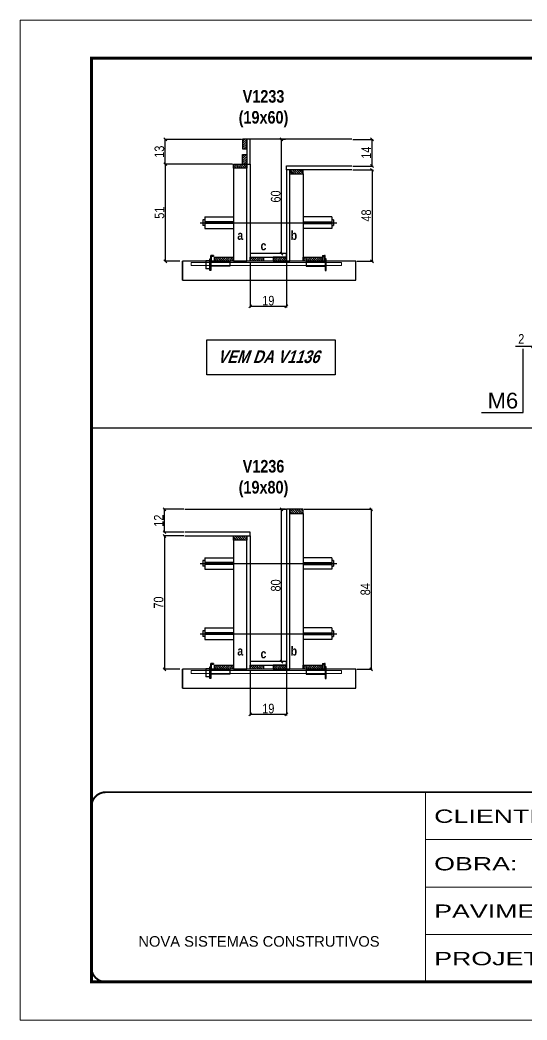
# Model space of a CAD drawing. Extents: x 3309 to 9563, y -2522 to 14608.
# Drawn here: x 4908 to 5440, y 6666 to 7716 of the extents above; entities that cross this region are included whole.
import ezdxf

# ---------------------------------------------------------------- set-up
doc = ezdxf.new("R2010")
doc.units = 0
for name, pattern in [('CONTINUO', [0]), ('DASHED', [0.75, 0.5, -0.25]), ('HIDDEN', [0.375, 0.25, -0.125])]:
    doc.linetypes.add(name, pattern=pattern)
for name, color, linetype in [('barrote', 251, 'Continuous'), ('COTA', 241, 'Continuous'), ('detalhes', 4, 'Continuous'), ('NOMENCLATURA', 7, 'Continuous'), ('Painéis', 200, 'Continuous'), ('presilha', 1, 'Continuous'), ('SARR_2.2x10', 60, 'Continuous'), ('SARR_2.2x7', 40, 'Continuous'), ('SARR_3.5x7', 81, 'Continuous'), ('TENSOR', 3, 'Continuous')]:
    doc.layers.add(name, color=color, linetype=linetype)
for name, color, linetype, lineweight in [('CONCRETO', 251, 'Continuous', 25), ('Folhas', 255, 'Continuous', 9), ('SARRAFO DE PRESSAO', 251, 'DASHED', 9), ('SCO-___-LAJ', 2, 'Continuous', 0)]:
    doc.layers.add(name, color=color, linetype=linetype, lineweight=lineweight)
doc.styles.add('ARIAL', font='arial.ttf')
doc.styles.add('COTA TECNICA', font='techl___.ttf', dxfattribs={"height": 10})
doc.styles.add('COTA TECNICA 2X', font='techl___.ttf', dxfattribs={"height": 10})
doc.styles.get("Standard").update_dxf_attribs({"font": 'arial.ttf'})
doc.styles.add('TECNICA', font='techb___.ttf', dxfattribs={"height": 10})
doc.styles.add('Tecnologia', font='')
doc.styles.get('Tecnologia').set_extended_font_data('Forgotten Futurist')
doc.dimstyles.new('PAINEL', dxfattribs={"dimtxt": 10, "dimasz": 3, "dimexe": 3, "dimexo": 3, "dimgap": 3, "dimtad": 1, "dimdec": 1, "dimzin": 12, "dimdsep": 46, "dimtxsty": 'COTA TECNICA', "dimblk1": 'OBLIQUE', "dimblk2": 'OBLIQUE', "dimsah": 1, "dimcen": 0.9, "dimclrd": 4, "dimclre": 4, "dimclrt": 240, "dimadec": 1, "dimazin": 3, "dimtfac": 1, "dimtdec": 1, "dimtmove": 0, "dimatfit": 3, "dimfxl": 1, "dimtolj": 1, "dimtzin": 12, "dimarcsym": 0})
doc.dimstyles.new('SECAO', dxfattribs={"dimscale": 0.333333, "dimtxt": 5, "dimasz": 9, "dimexe": 3, "dimexo": 3, "dimgap": 3, "dimtad": 1, "dimdec": 1, "dimlfac": 0.5, "dimzin": 12, "dimdsep": 46, "dimtxsty": 'COTA TECNICA 2X', "dimblk1": 'OBLIQUE', "dimblk2": 'OBLIQUE', "dimsah": 1, "dimcen": 0.9, "dimclrd": 4, "dimclre": 4, "dimclrt": 240, "dimadec": 1, "dimazin": 3, "dimtfac": 1, "dimtdec": 1, "dimtmove": 0, "dimatfit": 3, "dimfxl": 1, "dimtolj": 1, "dimtzin": 12, "dimarcsym": 0})
pattern_1 = [(135, (38384.996, -116049.0389), (-1.122532015, -1.122532015), [])]
pattern_2 = [(225, (128658.027, 40685.4694), (1.122532015, -1.122532015), [])]
pattern_3 = [(135, (38384.996, -116477.4325), (-1.122532015, -1.122532015), [])]

# ---------------------------------------------------------------- blocks, each defined once
blk = doc.blocks.new('9999999999')
at = {"color": 30, "linetype": 'CONTINUO'}
for p, q in [((98564.6, 34230.2), (98564.6, 34429.4)), ((98564.6, 34379.6), (99584, 34379.6)), ((98564.6, 34329.8), (99488, 34329.8)), ((98564.6, 34280), (99488, 34280))]:
    blk.add_line(p, q, dxfattribs=at)
at = {"color": 30, "linetype": 'CONTINUO', "const_width": 2}
blk.add_lwpolyline([(99584, 34230.2), (99584, 34414.4, 0.414214), (99569, 34429.4), (98229, 34429.4, 0.414214), (98214, 34414.4), (98214, 34245.2, 0.414214), (98229, 34230.2), (99584, 34230.2)], format="xyb", dxfattribs=at)
at = {"layer": 'Folhas'}
blk.add_lwpolyline([(98139, 34190.2), (99624, 34190.2), (99624, 35240.2), (98139, 35240.2)], close=True, dxfattribs=at)
at = {"layer": 'Folhas', "color": 30, "const_width": 3}
blk.add_lwpolyline([(98214, 34230.2), (99584, 34230.2), (99584, 35200.2), (98214, 35200.2)], close=True, dxfattribs=at)
at = {"color": 7, "linetype": 'Continuous', "ltscale": 5, "style": 'ARIAL'}
blk.add_text('NOVA SISTEMAS CONSTRUTIVOS', height=11.059, dxfattribs=at).set_placement((98263.2, 34267.2))
at = {"layer": 'Folhas', "color": 7, "style": 'Tecnologia', "width": 1.5}
for s, p in [('CLIENTE:', (98573.7, 34397.2)), ('OBRA:', (98573.7, 34347.3)), ('PAVIMENTO:', (98573.7, 34297.5)), ('PROJETO:', (98573.7, 34247.7))]:
    blk.add_text(s, height=14, dxfattribs=at).set_placement(p)
blk = doc.blocks.new('_Oblique')
at = {"color": 0, "linetype": 'ByBlock', "lineweight": -2}
blk.add_line((-0.5, -0.5), (0.5, 0.5), dxfattribs=at)
blk = doc.blocks.new('*D2695')
at = {"layer": 'COTA', "color": 4, "lineweight": -2, "transparency": 16777216}
for p, q in [((5149.5, 7462.1), (5149.5, 7414.7)), ((5187.5, 7462.1), (5187.5, 7414.7)), ((5187.5, 7415.7), (5149.5, 7415.7))]:
    blk.add_line(p, q, dxfattribs=at)
at = {"layer": 'Defpoints', "color": 0, "transparency": 16777216}
for p in [(5149.5, 7463.1), (5187.5, 7463.1), (5149.5, 7415.7)]:
    blk.add_point(p, dxfattribs=at)
at = {"layer": 'COTA', "color": 4, "lineweight": -2, "transparency": 16777216, "xscale": 3, "yscale": 3, "zscale": 3, "rotation": 180}
blk.add_blockref('_Oblique', (5149.5, 7415.7), dxfattribs=at)
at = {"layer": 'COTA', "color": 4, "lineweight": -2, "transparency": 16777216, "xscale": 3, "yscale": 3, "zscale": 3}
blk.add_blockref('_Oblique', (5187.5, 7415.7), dxfattribs=at)
at = {"layer": 'COTA', "color": 240, "transparency": 16777216, "insert": (5168.5, 7421.7), "char_height": 10, "attachment_point": 5, "style": 'COTA TECNICA 2X'}
blk.add_mtext('\\A1;19', dxfattribs=at)
blk = doc.blocks.new('PRESILHA METÁLICA 1')
at = {"layer": 'presilha'}
for p, q in [((7.5, 10.6), (7.5, 19.9)), ((12, 21), (8.6, 21)), ((9, 11.6), (9, 18.9)), ((12, 19.5), (9.6, 19.5)), ((12, 21), (12, 19.5)), ((0, 13), (6, 13)), ((0, 13), (0, 0)), ((6, 0), (0, 0)), ((6, 15.5), (7.5, 15.5)), ((6, -2.5), (6, 15.5)), ((6, 13), (6, 0)), ((7.5, 15.5), (7.5, -2.5)), ((37.5, 4.1), (7.5, 4.1)), ((37.5, 11), (9.6, 11)), ((37.5, 11), (37.5, 4.1)), ((7.5, -2.5), (6, -2.5))]:
    blk.add_line(p, q, dxfattribs=at)
for centre, radius, start, end in [((8.6, 19.9), 1.14, 90, 180), ((9.6, 18.9), 0.57, 90, 180), ((9.6, 11.6), 0.57, 180, 270)]:
    blk.add_arc(centre, radius, start, end, dxfattribs=at)
blk = doc.blocks.new('PRESILHA METÁLICA 2')
at = {"layer": 'presilha'}
for p, q in [((-5.2, 23.5), (-5.2, 22)), ((-5.2, 23.5), (-1.9, 23.5)), ((-5.2, 22), (-2.8, 22)), ((-2.2, 14.1), (-2.2, 21.4)), ((0.8, 18), (-0.8, 18)), ((-0.8, 18), (-0.8, 0)), ((-0.8, 14.6), (-0.8, 22.4)), ((0.8, 0), (0.8, 18)), ((-30.8, 13.5), (-30.8, 6.6)), ((-30.8, 13.5), (-2.8, 13.5)), ((-30.8, 6.6), (-0.8, 6.6)), ((-0.8, 0), (0.8, 0))]:
    blk.add_line(p, q, dxfattribs=at)
for centre, radius, start, end in [((-2.8, 21.4), 0.57, 0, 90), ((-1.9, 22.4), 1.14, 0, 90), ((-2.8, 14.1), 0.57, 270, 0)]:
    blk.add_arc(centre, radius, start, end, dxfattribs=at)
blk = doc.blocks.new('*D2696')
at = {"layer": 'COTA', "color": 4, "lineweight": -2, "transparency": 16777216}
for p, q in [((5130.9, 7565.1), (5059.4, 7565.1)), ((5060.4, 7565.1), (5060.4, 7463.1)), ((5075.6, 7463.1), (5059.4, 7463.1))]:
    blk.add_line(p, q, dxfattribs=at)
at = {"layer": 'Defpoints', "color": 0, "transparency": 16777216}
for p in [(5131.9, 7565.1), (5060.4, 7463.1), (5076.6, 7463.1)]:
    blk.add_point(p, dxfattribs=at)
at = {"layer": 'COTA', "color": 4, "lineweight": -2, "transparency": 16777216, "xscale": 3, "yscale": 3, "zscale": 3}
for p, rotation in [((5060.4, 7565.1), 90), ((5060.4, 7463.1), 270)]:
    blk.add_blockref('_Oblique', p, dxfattribs=dict(at, rotation=rotation))
at = {"layer": 'COTA', "color": 240, "transparency": 16777216, "insert": (5054.3, 7514.1), "char_height": 10, "attachment_point": 5, "rotation": 90, "style": 'COTA TECNICA 2X'}
blk.add_mtext('\\A1;51', dxfattribs=at)
blk = doc.blocks.new('*D2697')
at = {"layer": 'COTA', "color": 4, "lineweight": -2, "transparency": 16777216}
for p, q in [((5257.2, 7559.1), (5278.4, 7559.1)), ((5277.4, 7559.1), (5277.4, 7463.1)), ((5261.3, 7463.1), (5278.4, 7463.1))]:
    blk.add_line(p, q, dxfattribs=at)
at = {"layer": 'Defpoints', "color": 0, "transparency": 16777216}
for p in [(5256.2, 7559.1), (5260.3, 7463.1), (5277.4, 7463.1)]:
    blk.add_point(p, dxfattribs=at)
at = {"layer": 'COTA', "color": 4, "lineweight": -2, "transparency": 16777216, "xscale": 3, "yscale": 3, "zscale": 3}
for p, rotation in [((5277.4, 7559.1), 90), ((5277.4, 7463.1), 270)]:
    blk.add_blockref('_Oblique', p, dxfattribs=dict(at, rotation=rotation))
at = {"layer": 'COTA', "color": 240, "transparency": 16777216, "insert": (5271.3, 7511.1), "char_height": 10, "attachment_point": 5, "rotation": 90, "style": 'COTA TECNICA 2X'}
blk.add_mtext('\\A1;48', dxfattribs=at)
blk = doc.blocks.new('*D2698')
at = {"layer": 'COTA', "color": 4, "lineweight": -2, "transparency": 16777216}
for p, q in [((5186.5, 7591.1), (5181.4, 7591.1)), ((5182.4, 7471.1), (5182.4, 7591.1)), ((5186.5, 7471.1), (5181.4, 7471.1))]:
    blk.add_line(p, q, dxfattribs=at)
at = {"layer": 'Defpoints', "color": 0, "transparency": 16777216}
for p in [(5182.4, 7591.1), (5187.5, 7591.1), (5187.5, 7471.1)]:
    blk.add_point(p, dxfattribs=at)
at = {"layer": 'COTA', "color": 4, "lineweight": -2, "transparency": 16777216, "xscale": 3, "yscale": 3, "zscale": 3}
for p, rotation in [((5182.4, 7591.1), 90), ((5182.4, 7471.1), 270)]:
    blk.add_blockref('_Oblique', p, dxfattribs=dict(at, rotation=rotation))
at = {"layer": 'COTA', "color": 240, "transparency": 16777216, "insert": (5176.3, 7531.1), "char_height": 10, "attachment_point": 5, "rotation": 90, "style": 'COTA TECNICA 2X'}
blk.add_mtext('\\A1;60', dxfattribs=at)
blk = doc.blocks.new('*D2699')
at = {"layer": 'COTA', "color": 4, "lineweight": -2, "transparency": 16777216}
for p, q in [((5257.2, 7591.1), (5278.4, 7591.1)), ((5277.4, 7563.1), (5277.4, 7591.1)), ((5257.2, 7563.1), (5278.4, 7563.1))]:
    blk.add_line(p, q, dxfattribs=at)
at = {"layer": 'Defpoints', "color": 0, "transparency": 16777216}
for p in [(5256.2, 7591.1), (5277.4, 7591.1), (5256.2, 7563.1)]:
    blk.add_point(p, dxfattribs=at)
at = {"layer": 'COTA', "color": 4, "lineweight": -2, "transparency": 16777216, "xscale": 3, "yscale": 3, "zscale": 3}
for p, rotation in [((5277.4, 7591.1), 90), ((5277.4, 7563.1), 270)]:
    blk.add_blockref('_Oblique', p, dxfattribs=dict(at, rotation=rotation))
at = {"layer": 'COTA', "color": 240, "transparency": 16777216, "insert": (5271.3, 7577.1), "char_height": 10, "attachment_point": 5, "rotation": 90, "style": 'COTA TECNICA 2X'}
blk.add_mtext('\\A1;14', dxfattribs=at)
blk = doc.blocks.new('*D2707')
at = {"layer": 'COTA', "color": 4, "lineweight": -2, "transparency": 16777216}
for p, q in [((5140.5, 7591.1), (5059.4, 7591.1)), ((5060.4, 7565.1), (5060.4, 7591.1)), ((5130.9, 7565.1), (5059.4, 7565.1))]:
    blk.add_line(p, q, dxfattribs=at)
at = {"layer": 'Defpoints', "color": 0, "transparency": 16777216}
for p in [(5060.4, 7591.1), (5141.5, 7591.1), (5131.9, 7565.1)]:
    blk.add_point(p, dxfattribs=at)
at = {"layer": 'COTA', "color": 4, "lineweight": -2, "transparency": 16777216, "xscale": 3, "yscale": 3, "zscale": 3}
for p, rotation in [((5060.4, 7591.1), 90), ((5060.4, 7565.1), 270)]:
    blk.add_blockref('_Oblique', p, dxfattribs=dict(at, rotation=rotation))
at = {"layer": 'COTA', "color": 240, "transparency": 16777216, "insert": (5054.2, 7578.1), "char_height": 10, "attachment_point": 5, "rotation": 90, "style": 'COTA TECNICA 2X'}
blk.add_mtext('\\A1;13', dxfattribs=at)
blk = doc.blocks.new('*D2716')
at = {"layer": 'COTA', "color": 4, "lineweight": -2, "transparency": 16777216}
for p, q in [((5446.1, 7414.7), (5446.1, 7370.6)), ((5448.1, 7414.7), (5448.1, 7370.6)), ((5446.1, 7373.6), (5428, 7373.6)), ((5448.1, 7373.6), (5446.1, 7373.6)), ((5448.1, 7373.6), (5451.1, 7373.6))]:
    blk.add_line(p, q, dxfattribs=at)
at = {"layer": 'Defpoints', "color": 0, "transparency": 16777216}
for p in [(5446.1, 7417.7), (5448.1, 7417.7), (5446.1, 7373.6)]:
    blk.add_point(p, dxfattribs=at)
at = {"layer": 'COTA', "color": 4, "lineweight": -2, "transparency": 16777216, "xscale": 3, "yscale": 3, "zscale": 3}
blk.add_blockref('_Oblique', (5446.1, 7373.6), dxfattribs=at)
at = {"layer": 'COTA', "color": 4, "lineweight": -2, "transparency": 16777216, "xscale": 3, "yscale": 3, "zscale": 3, "rotation": 180}
blk.add_blockref('_Oblique', (5448.1, 7373.6), dxfattribs=at)
at = {"layer": 'COTA', "color": 240, "transparency": 16777216, "insert": (5434, 7381.6), "char_height": 10, "attachment_point": 5, "style": 'COTA TECNICA'}
blk.add_mtext('\\A1;2', dxfattribs=at)
blk = doc.blocks.new('*D2765')
at = {"layer": 'COTA', "color": 4, "lineweight": -2, "transparency": 16777216}
for p, q in [((5149.5, 7033.7), (5149.5, 6986.3)), ((5187.5, 7033.7), (5187.5, 6986.3)), ((5187.5, 6987.3), (5149.5, 6987.3))]:
    blk.add_line(p, q, dxfattribs=at)
at = {"layer": 'Defpoints', "color": 0, "transparency": 16777216}
for p in [(5149.5, 7034.7), (5187.5, 7034.7), (5149.5, 6987.3)]:
    blk.add_point(p, dxfattribs=at)
at = {"layer": 'COTA', "color": 4, "lineweight": -2, "transparency": 16777216, "xscale": 3, "yscale": 3, "zscale": 3, "rotation": 180}
blk.add_blockref('_Oblique', (5149.5, 6987.3), dxfattribs=at)
at = {"layer": 'COTA', "color": 4, "lineweight": -2, "transparency": 16777216, "xscale": 3, "yscale": 3, "zscale": 3}
blk.add_blockref('_Oblique', (5187.5, 6987.3), dxfattribs=at)
at = {"layer": 'COTA', "color": 240, "transparency": 16777216, "insert": (5168.5, 6993.4), "char_height": 10, "attachment_point": 5, "style": 'COTA TECNICA 2X'}
blk.add_mtext('\\A1;19', dxfattribs=at)
blk = doc.blocks.new('*D2760')
at = {"layer": 'COTA', "color": 4, "lineweight": -2, "transparency": 16777216}
for p, q in [((5206.1, 7202.7), (5277.5, 7202.7)), ((5276.5, 7202.7), (5276.5, 7034.7)), ((5261.3, 7034.7), (5277.5, 7034.7))]:
    blk.add_line(p, q, dxfattribs=at)
at = {"layer": 'Defpoints', "color": 0, "transparency": 16777216}
for p in [(5205.1, 7202.7), (5260.3, 7034.7), (5276.5, 7034.7)]:
    blk.add_point(p, dxfattribs=at)
at = {"layer": 'COTA', "color": 4, "lineweight": -2, "transparency": 16777216, "xscale": 3, "yscale": 3, "zscale": 3}
for p, rotation in [((5276.5, 7202.7), 90), ((5276.5, 7034.7), 270)]:
    blk.add_blockref('_Oblique', p, dxfattribs=dict(at, rotation=rotation))
at = {"layer": 'COTA', "color": 240, "transparency": 16777216, "insert": (5270.4, 7118.7), "char_height": 10, "attachment_point": 5, "rotation": 90, "style": 'COTA TECNICA 2X'}
blk.add_mtext('\\A1;84', dxfattribs=at)
blk = doc.blocks.new('*D2761')
at = {"layer": 'COTA', "color": 4, "lineweight": -2, "transparency": 16777216}
for p, q in [((5079.8, 7174.7), (5058.5, 7174.7)), ((5059.5, 7174.7), (5059.5, 7034.7)), ((5075.6, 7034.7), (5058.5, 7034.7))]:
    blk.add_line(p, q, dxfattribs=at)
at = {"layer": 'Defpoints', "color": 0, "transparency": 16777216}
for p in [(5080.8, 7174.7, 0), (5059.5, 7034.7), (5076.6, 7034.7)]:
    blk.add_point(p, dxfattribs=at)
at = {"layer": 'COTA', "color": 4, "lineweight": -2, "transparency": 16777216, "xscale": 3, "yscale": 3, "zscale": 3}
for p, rotation in [((5059.5, 7174.7), 90), ((5059.5, 7034.7), 270)]:
    blk.add_blockref('_Oblique', p, dxfattribs=dict(at, rotation=rotation))
at = {"layer": 'COTA', "color": 240, "transparency": 16777216, "insert": (5053.4, 7104.7), "char_height": 10, "attachment_point": 5, "rotation": 90, "style": 'COTA TECNICA 2X'}
blk.add_mtext('\\A1;70', dxfattribs=at)
blk = doc.blocks.new('*D2762')
at = {"layer": 'COTA', "color": 4, "lineweight": -2, "transparency": 16777216}
for p, q in [((5186.5, 7202.7), (5181.4, 7202.7)), ((5182.4, 7042.7), (5182.4, 7202.7)), ((5186.5, 7042.7), (5181.4, 7042.7))]:
    blk.add_line(p, q, dxfattribs=at)
at = {"layer": 'Defpoints', "color": 0, "transparency": 16777216}
for p in [(5182.4, 7202.7), (5187.5, 7202.7), (5187.5, 7042.7)]:
    blk.add_point(p, dxfattribs=at)
at = {"layer": 'COTA', "color": 4, "lineweight": -2, "transparency": 16777216, "xscale": 3, "yscale": 3, "zscale": 3}
for p, rotation in [((5182.4, 7202.7), 90), ((5182.4, 7042.7), 270)]:
    blk.add_blockref('_Oblique', p, dxfattribs=dict(at, rotation=rotation))
at = {"layer": 'COTA', "color": 240, "transparency": 16777216, "insert": (5176.3, 7122.7), "char_height": 10, "attachment_point": 5, "rotation": 90, "style": 'COTA TECNICA 2X'}
blk.add_mtext('\\A1;80', dxfattribs=at)
blk = doc.blocks.new('*D2763')
at = {"layer": 'COTA', "color": 4, "lineweight": -2, "transparency": 16777216}
for p, q in [((5079.8, 7202.7), (5058.5, 7202.7)), ((5059.5, 7178.7), (5059.5, 7202.7)), ((5079.8, 7178.7), (5058.5, 7178.7))]:
    blk.add_line(p, q, dxfattribs=at)
at = {"layer": 'Defpoints', "color": 0, "transparency": 16777216}
for p in [(5059.5, 7202.7), (5080.8, 7202.7), (5080.8, 7178.7)]:
    blk.add_point(p, dxfattribs=at)
at = {"layer": 'COTA', "color": 4, "lineweight": -2, "transparency": 16777216, "xscale": 3, "yscale": 3, "zscale": 3}
for p, rotation in [((5059.5, 7202.7), 90), ((5059.5, 7178.7), 270)]:
    blk.add_blockref('_Oblique', p, dxfattribs=dict(at, rotation=rotation))
at = {"layer": 'COTA', "color": 240, "transparency": 16777216, "insert": (5053.5, 7190.7), "char_height": 10, "attachment_point": 5, "rotation": 90, "style": 'COTA TECNICA 2X'}
blk.add_mtext('\\A1;12', dxfattribs=at)

msp = doc.modelspace()

# ---------------------------------------------------------------- hatches: boundary and pattern name
at = {"layer": 'SARR_2.2x10'}
h = msp.add_hatch(dxfattribs=at)
h.set_pattern_fill('ANSI31', color=256, scale=0.5, angle=90)
h.set_pattern_definition([(135, (38305.396, -116049.0389), (-1.122532015, -1.122532015), [])])
h.paths.add_polyline_path([(5111.86, 7467.53), (5111.86, 7463.13), (5131.86, 7463.13), (5131.86, 7467.53)])
h = msp.add_hatch(dxfattribs=at)
h.set_pattern_fill('ANSI31', color=256, scale=0.5, angle=90)
h.set_pattern_definition([(135, (38398.596, -116049.0389), (-1.122532015, -1.122532015), [])])
h.paths.add_polyline_path([(5205.06, 7467.53), (5205.06, 7463.13), (5225.06, 7463.13), (5225.06, 7467.53)])
h = msp.add_hatch(dxfattribs=at)
h.set_pattern_fill('ANSI31', color=256, scale=0.5, angle=90)
h.set_pattern_definition([(135, (38305.396, -116477.4325), (-1.122532015, -1.122532015), [])])
h.paths.add_polyline_path([(5111.86, 7039.14), (5111.86, 7034.74), (5131.86, 7034.74), (5131.86, 7039.14)])
h = msp.add_hatch(dxfattribs=at)
h.set_pattern_fill('ANSI31', color=256, scale=0.5, angle=90)
h.set_pattern_definition([(135, (38398.596, -116477.4325), (-1.122532015, -1.122532015), [])])
h.paths.add_polyline_path([(5205.06, 7039.14), (5205.06, 7034.74), (5225.06, 7034.74), (5225.06, 7039.14)])
at = {"layer": 'SARR_2.2x7'}
h = msp.add_hatch(dxfattribs=at)
h.set_pattern_fill('ANSI31', color=256, scale=0.5, angle=180)
h.set_pattern_definition(pattern_2)
h.paths.add_polyline_path([(5141.46, 7581.13), (5145.86, 7581.13), (5145.86, 7591.13), (5141.46, 7591.13)])
h = msp.add_hatch(dxfattribs=at)
h.set_pattern_fill('ANSI31', color=256, scale=0.5, angle=180)
h.set_pattern_definition(pattern_2)
h.paths.add_polyline_path([(5141.46, 7575.13), (5145.86, 7575.13), (5145.86, 7565.13), (5141.46, 7565.13)])
h = msp.add_hatch(dxfattribs=at)
h.set_pattern_fill('ANSI31', color=256, scale=0.5, angle=90)
h.set_pattern_definition([(135, (38319.396, -115951.4389), (-1.122532015, -1.122532015), [])])
h.paths.add_polyline_path([(5145.86, 7565.13), (5145.86, 7560.73), (5131.86, 7560.73), (5131.86, 7565.13)])
h = msp.add_hatch(dxfattribs=at)
h.set_pattern_fill('ANSI31', color=256, scale=0.5, angle=90)
h.set_pattern_definition([(135, (38299.396, -115957.4389), (-1.122532015, -1.122532015), [])])
h.paths.add_polyline_path([(5191.06, 7559.13), (5191.06, 7554.73), (5205.06, 7554.73), (5205.06, 7559.13)])
h = msp.add_hatch(dxfattribs=at)
h.set_pattern_fill('ANSI31', color=256, scale=0.5, angle=90)
h.set_pattern_definition(pattern_1)
h.paths.add_polyline_path([(5163.46, 7463.13), (5163.46, 7467.53), (5149.46, 7467.53), (5149.46, 7463.13)])
h = msp.add_hatch(dxfattribs=at)
h.set_pattern_fill('ANSI31', color=256, scale=0.5, angle=90)
h.set_pattern_definition(pattern_1)
h.paths.add_polyline_path([(5173.46, 7467.53), (5173.46, 7463.13), (5187.46, 7463.13), (5187.46, 7467.53)])
h = msp.add_hatch(dxfattribs=at)
h.set_pattern_fill('ANSI31', color=256, scale=0.5, angle=90)
h.set_pattern_definition([(135, (38319.396, -116313.8325), (-1.122532015, -1.122532015), [])])
h.paths.add_polyline_path([(5191.06, 7202.74), (5191.06, 7198.34), (5205.06, 7198.34), (5205.06, 7202.74)])
h = msp.add_hatch(dxfattribs=at)
h.set_pattern_fill('ANSI31', color=256, scale=0.5, angle=90)
h.set_pattern_definition([(135, (38299.396, -116341.8325), (-1.122532015, -1.122532015), [])])
h.paths.add_polyline_path([(5145.86, 7174.74), (5145.86, 7170.34), (5131.86, 7170.34), (5131.86, 7174.74)])
h = msp.add_hatch(dxfattribs=at)
h.set_pattern_fill('ANSI31', color=256, scale=0.5, angle=90)
h.set_pattern_definition(pattern_3)
h.paths.add_polyline_path([(5163.46, 7034.74), (5163.46, 7039.14), (5149.46, 7039.14), (5149.46, 7034.74)])
h = msp.add_hatch(dxfattribs=at)
h.set_pattern_fill('ANSI31', color=256, scale=0.5, angle=90)
h.set_pattern_definition(pattern_3)
h.paths.add_polyline_path([(5173.46, 7039.14), (5173.46, 7034.74), (5187.46, 7034.74), (5187.46, 7039.14)])

# ---------------------------------------------------------------- linework, layer by layer
at = {"ltscale": 3}
for p, q in [((5101.86, 7509.58), (5101.86, 7497.58)), ((5101.86, 7509.58), (5131.86, 7509.58)), ((5235.06, 7509.58), (5205.06, 7509.58)), ((5235.06, 7509.58), (5235.06, 7497.58)), ((5099.86, 7506.58), (5099.86, 7500.58)), ((5101.86, 7506.58), (5099.86, 7506.58)), ((5101.86, 7500.58), (5099.86, 7500.58)), ((5131.86, 7504.58), (5101.86, 7504.58)), ((5131.86, 7502.58), (5101.86, 7502.58)), ((5101.86, 7497.58), (5131.86, 7497.58)), ((5205.06, 7504.58), (5235.06, 7504.58)), ((5205.06, 7502.58), (5235.06, 7502.58)), ((5235.06, 7497.58), (5205.06, 7497.58)), ((5237.06, 7506.58), (5235.06, 7506.58)), ((5235.06, 7500.58), (5237.06, 7500.58)), ((5237.06, 7506.58), (5237.06, 7500.58)), ((5101.86, 7151.76), (5101.86, 7139.76)), ((5101.86, 7151.76), (5131.86, 7151.76)), ((5235.06, 7151.76), (5205.06, 7151.76)), ((5235.06, 7151.76), (5235.06, 7139.76)), ((5099.86, 7148.76), (5099.86, 7142.76)), ((5101.86, 7148.76), (5099.86, 7148.76)), ((5101.86, 7142.76), (5099.86, 7142.76)), ((5131.86, 7146.76), (5101.86, 7146.76)), ((5131.86, 7144.76), (5101.86, 7144.76)), ((5205.06, 7146.76), (5235.06, 7146.76)), ((5205.06, 7144.76), (5235.06, 7144.76)), ((5237.06, 7148.76), (5235.06, 7148.76)), ((5235.06, 7142.76), (5237.06, 7142.76)), ((5237.06, 7148.76), (5237.06, 7142.76)), ((5101.86, 7139.76), (5131.86, 7139.76)), ((5235.06, 7139.76), (5205.06, 7139.76)), ((5101.86, 7078.05), (5101.86, 7066.05)), ((5101.86, 7078.05), (5131.86, 7078.05)), ((5235.06, 7078.05), (5205.06, 7078.05)), ((5235.06, 7078.05), (5235.06, 7066.05)), ((5099.86, 7075.05), (5099.86, 7069.05)), ((5101.86, 7075.05), (5099.86, 7075.05)), ((5101.86, 7069.05), (5099.86, 7069.05)), ((5131.86, 7073.05), (5101.86, 7073.05)), ((5131.86, 7071.05), (5101.86, 7071.05)), ((5205.06, 7073.05), (5235.06, 7073.05)), ((5205.06, 7071.05), (5235.06, 7071.05)), ((5237.06, 7075.05), (5235.06, 7075.05)), ((5235.06, 7069.05), (5237.06, 7069.05)), ((5237.06, 7075.05), (5237.06, 7069.05)), ((5101.86, 7066.05), (5131.86, 7066.05)), ((5235.06, 7066.05), (5205.06, 7066.05))]:
    msp.add_line(p, q, dxfattribs=at)
at = {"layer": 'barrote'}
for points in [[(5078.4, 7443.13), (5260.32, 7443.13), (5260.32, 7463.13), (5078.4, 7463.13)], [(5078.4, 7014.74), (5260.32, 7014.74), (5260.32, 7034.74), (5078.4, 7034.74)]]:
    msp.add_lwpolyline(points, close=True, dxfattribs=at)
at = {"layer": 'CONCRETO', "linetype": 'Continuous'}
for p, q in [((5256.16, 7591.13), (5149.46, 7591.13)), ((5080.76, 7202.74), (5187.46, 7202.74))]:
    msp.add_line(p, q, dxfattribs=at)
at = {"layer": 'COTA'}
msp.add_line((4982.87, 7288.02), (6352.87, 7288.02), dxfattribs=at)
at = {"layer": 'detalhes', "color": 250}
for p, q in [((5078.4, 7443.13), (5078.4, 7463.13)), ((5078.4, 7014.74), (5078.4, 7034.74))]:
    msp.add_line(p, q, dxfattribs=at)
at = {"layer": 'NOMENCLATURA', "linetype": 'Continuous'}
for p, q in [((5435.87, 7304.35), (5435.87, 7371.13)), ((5392.16, 7304.35), (5435.87, 7304.35))]:
    msp.add_line(p, q, dxfattribs=at)
at = {"layer": 'NOMENCLATURA', "elevation": 0}
msp.add_lwpolyline([(5104.02, 7380.41), (5238.56, 7380.41), (5238.56, 7343.95), (5104.02, 7343.95)], close=True, dxfattribs=at)
at = {"layer": 'Painéis', "linetype": 'Continuous'}
for points in [[(5145.86, 7565.13), (5149.46, 7565.13), (5149.46, 7591.13), (5145.86, 7591.13)], [(5145.86, 7463.13), (5145.86, 7565.13), (5149.46, 7565.13), (5149.46, 7463.13)], [(5191.06, 7463.13), (5191.06, 7559.13), (5187.46, 7559.13), (5187.46, 7463.13)], [(5187.46, 7471.13), (5149.46, 7471.13), (5149.46, 7467.53), (5187.46, 7467.53)], [(5191.06, 7034.74), (5191.06, 7202.74), (5187.46, 7202.74), (5187.46, 7034.74)], [(5145.86, 7034.74), (5145.86, 7174.74), (5149.46, 7174.74), (5149.46, 7034.74)], [(5187.46, 7042.74), (5149.46, 7042.74), (5149.46, 7039.14), (5187.46, 7039.14)]]:
    msp.add_lwpolyline(points, close=True, dxfattribs=at)
at = {"layer": 'Painéis', "linetype": 'Continuous', "elevation": 0}
msp.add_lwpolyline([(5256.16, 7559.13), (5187.46, 7559.13), (5187.46, 7563.13), (5256.16, 7563.13)], dxfattribs=at)
at = {"layer": 'Painéis', "linetype": 'Continuous'}
msp.add_lwpolyline([(5080.76, 7174.74), (5149.46, 7174.74), (5149.46, 7178.74), (5080.76, 7178.74)], dxfattribs=at)
at = {"layer": 'SARR_2.2x10'}
for points in [[(5111.86, 7467.53), (5131.86, 7467.53), (5131.86, 7463.13), (5111.86, 7463.13)], [(5205.06, 7467.53), (5225.06, 7467.53), (5225.06, 7463.13), (5205.06, 7463.13)], [(5111.86, 7039.14), (5131.86, 7039.14), (5131.86, 7034.74), (5111.86, 7034.74)], [(5205.06, 7039.14), (5225.06, 7039.14), (5225.06, 7034.74), (5205.06, 7034.74)]]:
    msp.add_lwpolyline(points, close=True, dxfattribs=at)
at = {"layer": 'SARR_2.2x7'}
for points in [[(5141.46, 7591.13), (5141.46, 7581.13), (5145.86, 7581.13), (5145.86, 7591.13)], [(5141.46, 7565.13), (5141.46, 7575.13), (5145.86, 7575.13), (5145.86, 7565.13)], [(5149.46, 7467.53), (5163.46, 7467.53), (5163.46, 7463.13), (5149.46, 7463.13)], [(5187.46, 7467.53), (5173.46, 7467.53), (5173.46, 7463.13), (5187.46, 7463.13)], [(5149.46, 7039.14), (5163.46, 7039.14), (5163.46, 7034.74), (5149.46, 7034.74)], [(5187.46, 7039.14), (5173.46, 7039.14), (5173.46, 7034.74), (5187.46, 7034.74)]]:
    msp.add_lwpolyline(points, close=True, dxfattribs=at)
at = {"layer": 'SARR_2.2x7', "elevation": 0}
for points in [[(5131.86, 7565.13), (5145.86, 7565.13), (5145.86, 7560.73), (5131.86, 7560.73)], [(5205.06, 7559.13), (5191.06, 7559.13), (5191.06, 7554.73), (5205.06, 7554.73)], [(5205.06, 7202.74), (5191.06, 7202.74), (5191.06, 7198.34), (5205.06, 7198.34)], [(5131.86, 7174.74), (5145.86, 7174.74), (5145.86, 7170.34), (5131.86, 7170.34)]]:
    msp.add_lwpolyline(points, close=True, dxfattribs=at)
at = {"layer": 'SARR_3.5x7'}
for points in [[(5145.86, 7560.73), (5131.86, 7560.73), (5131.86, 7463.13), (5145.86, 7463.13)], [(5191.06, 7554.73), (5205.06, 7554.73), (5205.06, 7463.13), (5191.06, 7463.13)], [(5191.06, 7198.34), (5205.06, 7198.34), (5205.06, 7034.74), (5191.06, 7034.74)], [(5145.86, 7170.34), (5131.86, 7170.34), (5131.86, 7034.74), (5145.86, 7034.74)]]:
    msp.add_lwpolyline(points, close=True, dxfattribs=at)
at = {"layer": 'SCO-___-LAJ', "color": 1}
for points in [[(5087.4, 7461.8), (5245.24, 7461.8), (5245.24, 7458.6), (5087.4, 7458.6)], [(5087.4, 7033.4), (5245.24, 7033.4), (5245.24, 7030.2), (5087.4, 7030.2)]]:
    msp.add_lwpolyline(points, close=True, dxfattribs=at)
at = {"layer": 'TENSOR', "linetype": 'HIDDEN', "ltscale": 0.5}
for p, q in [((5096.86, 7503.58), (5240.36, 7503.58)), ((5096.86, 7145.76), (5240.36, 7145.76)), ((5096.86, 7072.05), (5240.36, 7072.05))]:
    msp.add_line(p, q, dxfattribs=at)

# ---------------------------------------------------------------- block references
at = {"layer": 'presilha', "xscale": 0.6666666666666666, "yscale": 0.6666666666666666, "zscale": 0.6666666666666666}
for name, p in [('PRESILHA METÁLICA 1', (5102.99, 7455.16)), ('PRESILHA METÁLICA 2', (5228.74, 7453.5)), ('PRESILHA METÁLICA 1', (5102.99, 7026.77)), ('PRESILHA METÁLICA 2', (5228.74, 7025.1))]:
    msp.add_blockref(name, p, dxfattribs=at)
at = {"layer": 'SARRAFO DE PRESSAO', "color": 6, "linetype": 'ByBlock'}
msp.add_blockref('9999999999', (-93231.11, -27523.8), dxfattribs=at)

# ---------------------------------------------------------------- texts
at = {"layer": 'detalhes', "style": 'TECNICA'}
for s, p in [('a', (5135.98, 7485.57)), ('b', (5191.96, 7485.56)), ('c', (5160.35, 7474.6)), ('a', (5135.98, 7049.13)), ('b', (5191.96, 7049.12)), ('c', (5160.35, 7046.21))]:
    msp.add_text(s, height=9.6, dxfattribs=at).set_placement(p)
at = {"layer": 'NOMENCLATURA', "linetype": 'Continuous'}
msp.add_text('M6', height=16.5, dxfattribs=at).set_placement((5398.73, 7308.55))
at = {"layer": 'NOMENCLATURA', "char_height": 13.2, "attachment_point": 2, "style": 'TECNICA'}
for s, insert in [('V1233\\P(19x60)', (5163.46, 7642.83)), ('V1236\\P(19x80)', (5163.46, 7254.43))]:
    msp.add_mtext_dynamic_manual_height_columns(s, width=300.2766, gutter_width=1, heights=[0], dxfattribs=dict(at, insert=insert))
at = {"layer": 'NOMENCLATURA', "insert": (5168.46, 7369.44), "char_height": 13.2, "width": 300.2766, "attachment_point": 2, "style": 'TECNICA'}
msp.add_mtext('{\\Q19;VEM DA V1136}', dxfattribs=at)

# ---------------------------------------------------------------- dimensions: what is measured, and where the dimension line sits
at = {"layer": 'COTA'}
for base, p1, p2, picture, middle in [((5060.41, 7591.13), (5131.86, 7565.13), (5141.46, 7591.13), '*D2707', (5054.19, 7578.13)), ((5182.38, 7591.13), (5187.46, 7471.13), (5187.46, 7591.13), '*D2698', (5176.28, 7531.13)), ((5277.38, 7591.13), (5256.16, 7563.13), (5256.16, 7591.13), '*D2699', (5271.3, 7577.13)), ((5060.41, 7463.13, 0), (5131.86, 7565.13), (5076.64, 7463.13, 0), '*D2696', (5054.3, 7514.13, 0)), ((5277.38, 7463.13, 0), (5256.16, 7559.13), (5260.27, 7463.13, 0), '*D2697', (5271.28, 7511.13, 0)), ((5059.54, 7202.74), (5080.76, 7178.74), (5080.76, 7202.74), '*D2763', (5053.48, 7190.74)), ((5182.38, 7202.74), (5187.46, 7042.74), (5187.46, 7202.74), '*D2762', (5176.26, 7122.74)), ((5276.5, 7034.74, 0), (5205.06, 7202.74), (5260.27, 7034.74, 0), '*D2760', (5270.41, 7118.74, 0)), ((5059.54, 7034.74, 0), (5080.76, 7174.74), (5076.64, 7034.74, 0), '*D2761', (5053.44, 7104.74, 0))]:
    dim = msp.add_linear_dim(base=base, p1=p1, p2=p2, angle=90, dimstyle='SECAO', dxfattribs=at)
    dim.commit()
    dim.dimension.update_dxf_attribs({"geometry": picture, "text_midpoint": middle})
for base, p1, p2, picture, middle in [((5149.46, 7415.66), (5187.46, 7463.13), (5149.46, 7463.13), '*D2695', (5168.46, 7415.66)), ((5149.46, 6987.27), (5187.46, 7034.74), (5149.46, 7034.74), '*D2765', (5168.46, 6987.27))]:
    dim = msp.add_linear_dim(base=base, p1=p1, p2=p2, angle=180, dimstyle='SECAO', dxfattribs=at)
    dim.commit()
    dim.dimension.update_dxf_attribs({"geometry": picture, "text_midpoint": middle, "dimtype": 160})
dim = msp.add_linear_dim(base=(5446.06, 7373.64), p1=(5448.06, 7417.71), p2=(5446.06, 7417.71), dimstyle='PAINEL', dxfattribs=at)
dim.commit()
dim.dimension.update_dxf_attribs({"geometry": '*D2716', "text_midpoint": (5434.01, 7381.64)})

doc.saveas('drawing.dxf')
